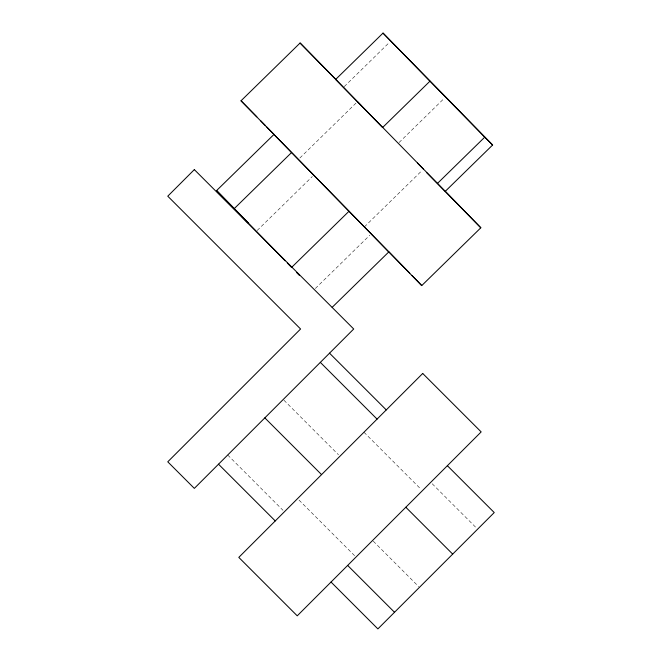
<?xml version="1.0" encoding="UTF-8"?>
<svg xmlns="http://www.w3.org/2000/svg" width="662" height="662" viewBox="0 0 662 662"><rect width="100%" height="100%" fill="white"/><g stroke="black" fill="none" stroke-linecap="round" stroke-linejoin="round"><path stroke-width="0.5" stroke-dasharray="3.31 2.48" d="M344.24 86.598L389.422 42.393M299.861 158.019L355.982 103.115M257.187 230.467L312.34 176.506M399.045 142.545L444.227 98.34M364.373 226.917L421.967 170.564M315.352 288.475L369.768 235.242M432.195 483.757L476.168 527.738M363.959 432.228L420.941 489.201M283.94 400.22L338.497 454.777M373.294 541.21L418.715 586.631M299.017 500.091L355.271 556.337M227.703 455.001L282.988 510.286"/><path stroke-width="0.99" d="M445.294 191.227L480.819 227.786L421.744 285.587L241.018 100.798L300.093 43.005L336.668 80.201M285.123 260.82L216.598 190.573L273.952 134.46L388.801 251.924L332.183 307.317M383.017 33.1L335.651 79.44L382.586 127.526L429.952 81.186L383.017 33.1L445.683 96.917L492.627 145.003L445.261 191.343L300.093 43.005M234.166 208.695L291.52 152.583M348.948 211.31L291.586 267.431L287.283 263.021M437.392 183.482L484.766 137.142L492.627 145.003M447.371 465.692L494.233 512.553L377.886 628.9L331.025 582.039M329.527 353.177L386.269 409.919M320.334 362.371L377.075 419.112M405.823 507.241L452.684 554.102M264.825 417.879L321.567 474.621M347.649 565.414L394.511 612.276M218.51 464.194L275.251 520.936M423.448 169.116L417.441 163.026M480.819 227.786L426.692 172.683M241.018 100.798L256.848 116.86M248.134 222.796L242.019 216.59L248.085 222.854M260.439 120.517L265.462 125.631M266.894 127.096L274.068 134.403M216.598 190.573L247.911 222.482M296.568 272.504L299.414 275.409M429.952 81.186L484.766 137.142M409.77 273.183L389.057 251.941M411.921 275.392L421.744 285.587M361.626 105.978L357.463 101.667M194.33 169.613L167.767 196.184L300.581 328.997L167.767 461.819L194.33 488.382L353.715 328.997L194.33 169.613M422.72 373.467L238.8 557.387L297.238 615.834L481.166 431.905L422.72 373.467"/></g></svg>
